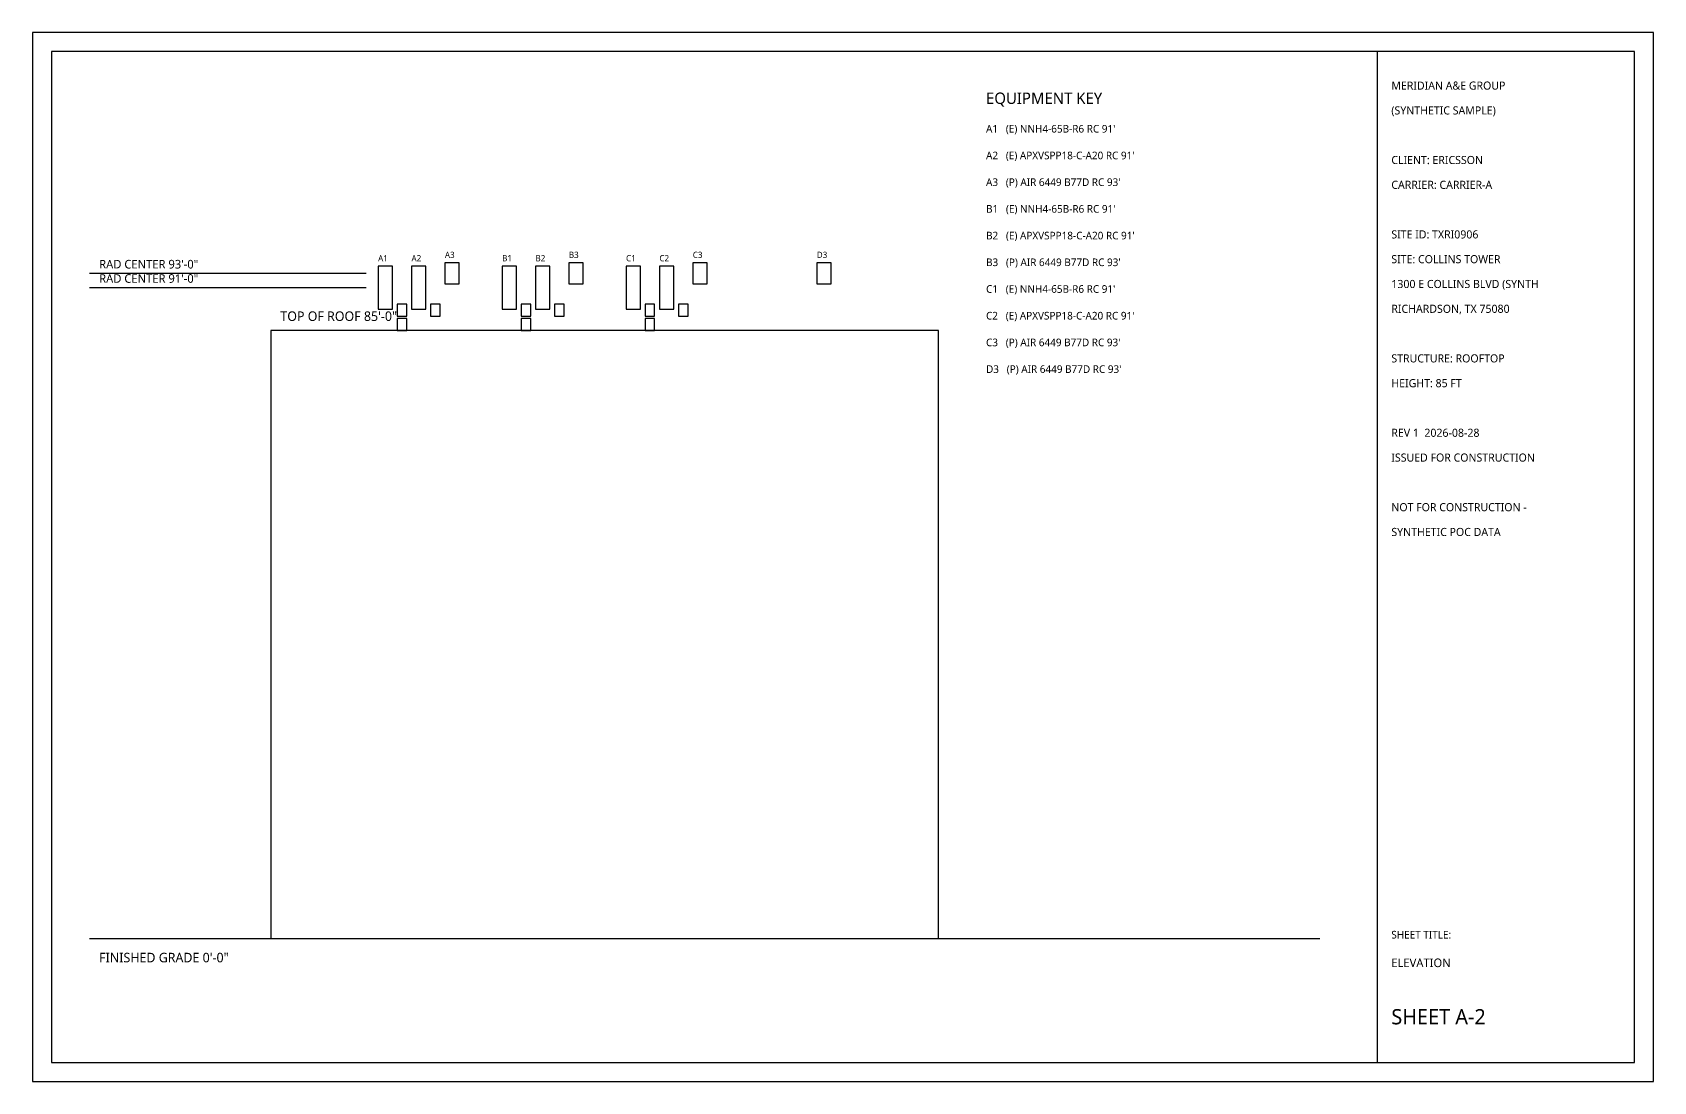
# Model space of a CAD drawing. Extents: x 0 to 1940, y 0 to 220.
# Drawn here: x 400 to 740, y 0 to 220 of the extents above; entities that cross this region are included whole.
import ezdxf

# ---------------------------------------------------------------- set-up
doc = ezdxf.new("R2010")
doc.units = 0
for name, color, linetype in [('A-ANT-EXIST', 8, 'Continuous'), ('A-ANT-NEW', 1, 'Continuous'), ('A-BORDER', 7, 'Continuous'), ('A-DIM', 4, 'Continuous'), ('A-RRU-EXIST', 8, 'Continuous'), ('A-STRUCT', 7, 'Continuous'), ('A-TEXT', 7, 'Continuous'), ('A-TITLE', 7, 'Continuous')]:
    doc.layers.add(name, color=color, linetype=linetype)
doc.styles.add('OpenSans', font='OpenSans-Regular.ttf')

msp = doc.modelspace()

# ---------------------------------------------------------------- linework, layer by layer
at = {"layer": 'A-ANT-EXIST'}
for points in [[(472.5, 162), (475.5, 162), (475.5, 171), (472.5, 171)], [(479.5, 162), (482.5, 162), (482.5, 171), (479.5, 171)], [(498.5, 162), (501.5, 162), (501.5, 171), (498.5, 171)], [(505.5, 162), (508.5, 162), (508.5, 171), (505.5, 171)], [(524.5, 162), (527.5, 162), (527.5, 171), (524.5, 171)], [(531.5, 162), (534.5, 162), (534.5, 171), (531.5, 171)]]:
    msp.add_lwpolyline(points, close=True, dxfattribs=at)
at = {"layer": 'A-ANT-NEW'}
for points in [[(486.5, 167.29), (489.5, 167.29), (489.5, 171.71), (486.5, 171.71)], [(512.5, 167.29), (515.5, 167.29), (515.5, 171.71), (512.5, 171.71)], [(538.5, 167.29), (541.5, 167.29), (541.5, 171.71), (538.5, 171.71)], [(564.5, 167.29), (567.5, 167.29), (567.5, 171.71), (564.5, 171.71)]]:
    msp.add_lwpolyline(points, close=True, dxfattribs=at)
at = {"layer": 'A-BORDER'}
for points in [[(400, 0), (740, 0), (740, 220), (400, 220)], [(404, 4), (736, 4), (736, 216), (404, 216)]]:
    msp.add_lwpolyline(points, close=True, dxfattribs=at)
at = {"layer": 'A-DIM'}
for p, q in [((412, 169.5), (470, 169.5)), ((412, 166.5), (470, 166.5))]:
    msp.add_line(p, q, dxfattribs=at)
at = {"layer": 'A-RRU-EXIST'}
for points in [[(476.5, 160.5), (478.5, 160.5), (478.5, 163), (476.5, 163)], [(476.5, 157.5), (478.5, 157.5), (478.5, 160), (476.5, 160)], [(483.5, 160.5), (485.5, 160.5), (485.5, 163), (483.5, 163)], [(502.5, 160.5), (504.5, 160.5), (504.5, 163), (502.5, 163)], [(502.5, 157.5), (504.5, 157.5), (504.5, 160), (502.5, 160)], [(509.5, 160.5), (511.5, 160.5), (511.5, 163), (509.5, 163)], [(528.5, 160.5), (530.5, 160.5), (530.5, 163), (528.5, 163)], [(528.5, 157.5), (530.5, 157.5), (530.5, 160), (528.5, 160)], [(535.5, 160.5), (537.5, 160.5), (537.5, 163), (535.5, 163)]]:
    msp.add_lwpolyline(points, close=True, dxfattribs=at)
at = {"layer": 'A-STRUCT'}
msp.add_line((412, 30), (670, 30), dxfattribs=at)
msp.add_lwpolyline([(450, 30), (590, 30), (590, 157.5), (450, 157.5)], close=True, dxfattribs=at)
at = {"layer": 'A-TITLE'}
msp.add_lwpolyline([(682, 4), (736, 4), (736, 216), (682, 216)], close=True, dxfattribs=at)

# ---------------------------------------------------------------- texts
at = {"layer": 'A-DIM', "style": 'OpenSans'}
for s, height, p in [('RAD CENTER 93\'-0"', 1.8, (414, 170.5)), ('RAD CENTER 91\'-0"', 1.8, (414, 167.5)), ('TOP OF ROOF 85\'-0"', 2, (452, 159.5))]:
    msp.add_text(s, height=height, dxfattribs=at).set_placement(p)
at = {"layer": 'A-TEXT', "style": 'OpenSans'}
for s, height, p in [('EQUIPMENT KEY', 2.4, (600, 205)), ("A1   (E) NNH4-65B-R6 RC 91'", 1.6, (600, 199)), ("A2   (E) APXVSPP18-C-A20 RC 91'", 1.6, (600, 193.4)), ("A3   (P) AIR 6449 B77D RC 93'", 1.6, (600, 187.8)), ("B1   (E) NNH4-65B-R6 RC 91'", 1.6, (600, 182.2)), ("B2   (E) APXVSPP18-C-A20 RC 91'", 1.6, (600, 176.6)), ('A3', 1.3, (486.5, 172.71)), ('B3', 1.3, (512.5, 172.71)), ('C3', 1.3, (538.5, 172.71)), ('D3', 1.3, (564.5, 172.71)), ('A1', 1.3, (472.5, 172)), ('A2', 1.3, (479.5, 172)), ('B1', 1.3, (498.5, 172)), ('B2', 1.3, (505.5, 172)), ('C1', 1.3, (524.5, 172)), ('C2', 1.3, (531.5, 172)), ("B3   (P) AIR 6449 B77D RC 93'", 1.6, (600, 171)), ("C1   (E) NNH4-65B-R6 RC 91'", 1.6, (600, 165.4)), ("C2   (E) APXVSPP18-C-A20 RC 91'", 1.6, (600, 159.8)), ("C3   (P) AIR 6449 B77D RC 93'", 1.6, (600, 154.2)), ("D3   (P) AIR 6449 B77D RC 93'", 1.6, (600, 148.6)), ('FINISHED GRADE 0\'-0"', 2, (414, 25))]:
    msp.add_text(s, height=height, dxfattribs=at).set_placement(p)
at = {"layer": 'A-TITLE', "style": 'OpenSans'}
for s, height, p in [('MERIDIAN A&E GROUP', 1.7, (685, 208)), ('(SYNTHETIC SAMPLE)', 1.7, (685, 202.8)), ('CLIENT: ERICSSON', 1.7, (685, 192.4)), ('CARRIER: CARRIER-A', 1.7, (685, 187.2)), ('SITE ID: TXRI0906', 1.7, (685, 176.8)), ('SITE: COLLINS TOWER', 1.7, (685, 171.6)), ('1300 E COLLINS BLVD (SYNTH', 1.7, (685, 166.4)), ('RICHARDSON, TX 75080', 1.7, (685, 161.2)), ('STRUCTURE: ROOFTOP', 1.7, (685, 150.8)), ('HEIGHT: 85 FT', 1.7, (685, 145.6)), ('REV 1  2026-08-28', 1.7, (685, 135.2)), ('ISSUED FOR CONSTRUCTION', 1.7, (685, 130)), ('NOT FOR CONSTRUCTION -', 1.7, (685, 119.6)), ('SYNTHETIC POC DATA', 1.7, (685, 114.4)), ('SHEET TITLE:', 1.6, (685, 30)), ('ELEVATION', 1.8, (685, 24)), ('SHEET A-2', 3.2, (685, 12))]:
    msp.add_text(s, height=height, dxfattribs=at).set_placement(p)

doc.saveas('drawing.dxf')
